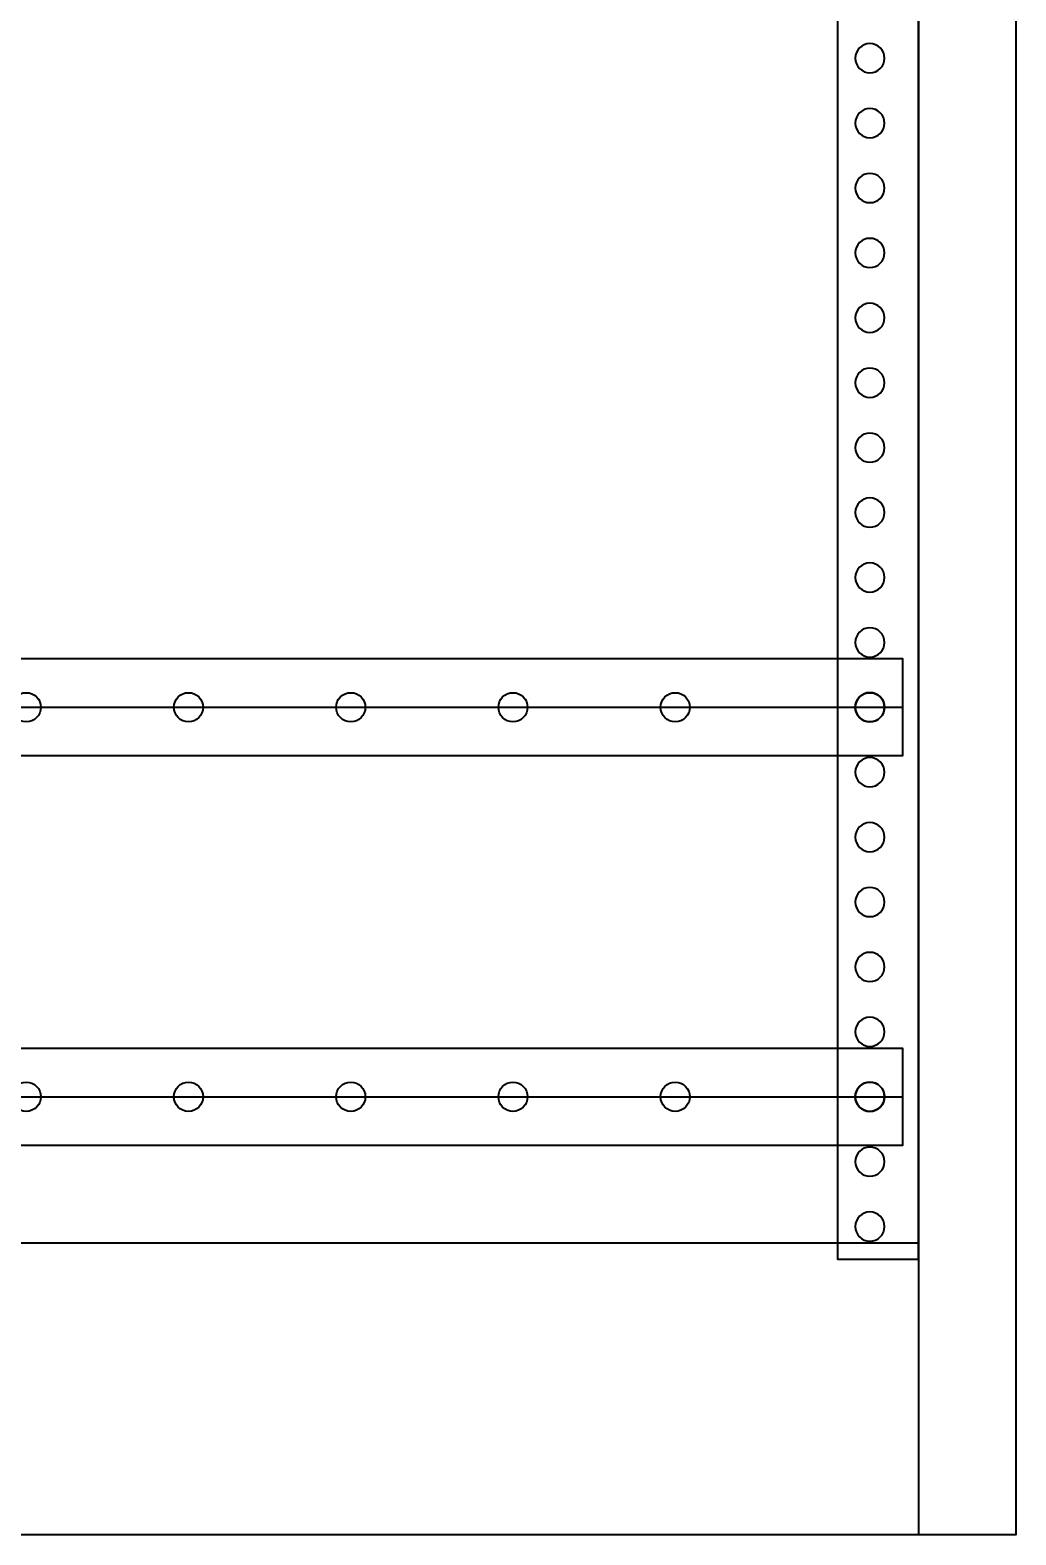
# Model space of a CAD drawing. Extents: x 1670963 to 1671827, y 397778 to 399778.
# Drawn here: x 1671523.3 to 1671827.1, y 397778.1 to 398241.8 of the extents above; entities that cross this region are included whole.
import ezdxf
from ezdxf.enums import TextEntityAlignment as Align

# ---------------------------------------------------------------- set-up
doc = ezdxf.new("R2010")
doc.units = 0
doc.header["$MEASUREMENT"] = 0
doc.linetypes.add('LYJS-XX', pattern=[0.35, 0.25, -0.1])
doc.layers.add('LY-JS-BJ', color=7, linetype='Continuous')
doc.layers.add('布置图', color=20, linetype='Continuous')
doc.styles.add('宋体', font='', dxfattribs={"width": 0.8, "height": 3.5})
doc.styles.get('宋体').set_extended_font_data('SimSun')

# ---------------------------------------------------------------- blocks, each defined once
blk = doc.blocks.new('*U23')
at = {"layer": 'LY-JS-BJ', "color": 0}
blk.add_circle((0, 0), 4.5, dxfattribs=at)
blk = doc.blocks.new('*U24')
at = {"layer": 'LY-JS-BJ', "color": 0, "linetype": 'ByBlock', "lineweight": -2, "transparency": 16777216}
for p in [(0, 0), (50, 0), (100, 0), (150, 0), (200, 0), (250, 0), (300, 0), (350, 0), (400, 0), (450, 0), (500, 0), (550, 0), (600, 0)]:
    blk.add_blockref('*U23', p, dxfattribs=at)
blk = doc.blocks.new('A$C7E8D6A90')
at = {"layer": 'LY-JS-BJ', "color": 4, "linetype": 'LYJS-XX'}
for p, q in [((-10, 120), (720, 120)), ((-10, 0), (720, 0))]:
    blk.add_line(p, q, dxfattribs=at)
at = {"layer": 'LY-JS-BJ', "color": 0}
for points in [[(-10, 135), (720, 135), (720, 105), (-10, 105)], [(-10, 15), (720, 15), (720, -15), (-10, -15)]]:
    blk.add_lwpolyline(points, close=True, dxfattribs=at)
for centre in [(0, 120), (710, 120), (0, 0), (710, 0)]:
    blk.add_circle(centre, 4.5, dxfattribs=at)
for p in [(50, 120), (50, 0)]:
    blk.add_blockref('*U24', p, dxfattribs=at)
at = {"layer": 'LY-JS-BJ', "color": 4, "style": '宋体', "width": 0.6}
blk.add_text('PE/N排，孔位数量=回路数n+3', height=20, dxfattribs=at).set_placement((17.41, -31), align=Align.MIDDLE_LEFT)
blk = doc.blocks.new('*U27')
at = {"layer": 'LY-JS-BJ', "color": 6}
blk.add_circle((0, 0), 4.5, dxfattribs=at)
blk = doc.blocks.new('*U28')
at = {"layer": 'LY-JS-BJ', "color": 0, "linetype": 'ByBlock', "lineweight": -2, "transparency": 16777216}
for p in [(0, -1420), (0, -1440), (0, -1460), (0, -1480), (0, -1500), (0, -1520), (0, -1540), (0, -1560), (0, -1580), (0, -1600), (0, -1620), (0, -1640), (0, -1660), (0, -1680), (0, -1700), (0, -1720), (0, -1740), (0, -1760), (0, -1780)]:
    blk.add_blockref('*U27', p, dxfattribs=at)

msp = doc.modelspace()

# ---------------------------------------------------------------- linework, layer by layer
at = {"layer": 'LY-JS-BJ', "color": 6, "ltscale": 50}
for points in [[(1671797.13, 399723.11), (1671797.13, 397778.11)], [(1671057.13, 397868.11), (1671797.13, 397868.11)]]:
    msp.add_lwpolyline(points, dxfattribs=at)
at = {"layer": 'LY-JS-BJ', "color": 6, "lineweight": -3}
msp.add_lwpolyline([(1671772.13, 399663.11), (1671772.13, 397863.11), (1671797.13, 397863.11), (1671797.13, 399663.11)], close=True, dxfattribs=at)
at = {"layer": '布置图', "ltscale": 50}
msp.add_lwpolyline([(1671027.13, 399778.11), (1671827.13, 399778.11), (1671827.13, 397778.11), (1671027.13, 397778.11)], close=True, dxfattribs=at)

# ---------------------------------------------------------------- block references
at = {"layer": 'LY-JS-BJ', "color": 6, "lineweight": -3, "xscale": -1}
msp.add_blockref('*U28', (1671782.13, 399653.11), dxfattribs=at)
at = {"layer": 'LY-JS-BJ', "color": 6, "lineweight": -3}
msp.add_blockref('A$C7E8D6A90', (1671072.13, 397913.11), dxfattribs=at)

doc.saveas('drawing.dxf')
